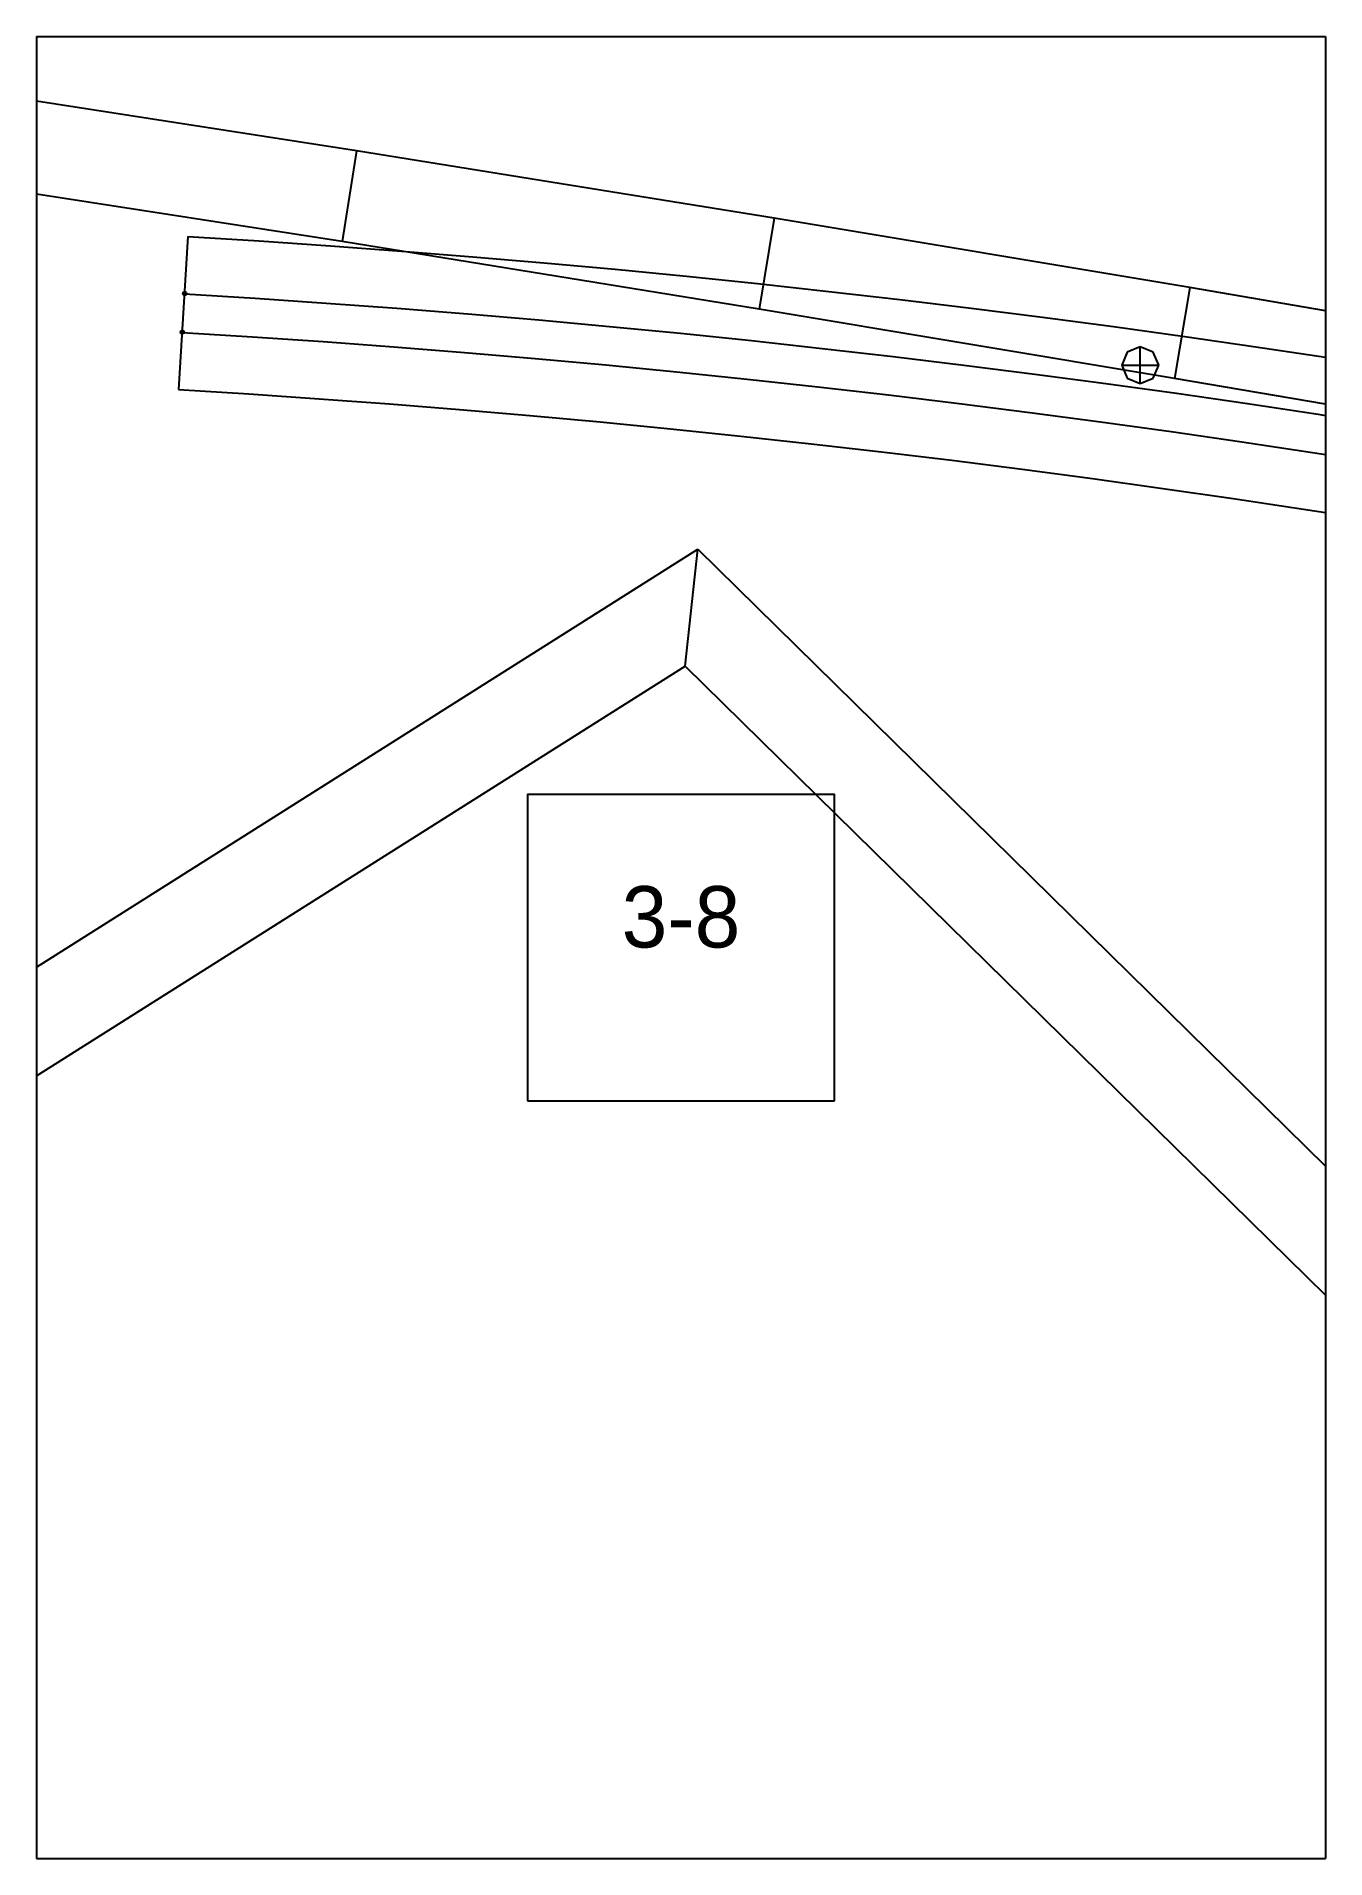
# Paper-space layout 'Plan 3-8' of a CAD drawing. Header units: metres, sheet in millimetres. Extents: x 0 to 210, y 0 to 297.
# The model-space entities are those that its viewports show. They can reach past a viewport. Long polylines and large blocks are cut down to what shows.
import ezdxf
from ezdxf.enums import TextEntityAlignment as Align

# ---------------------------------------------------------------- set-up
doc = ezdxf.new("R2010")
doc.units = ezdxf.units.M
for name, color, linetype in [('default', 7, 'Continuous'), ('mcircles', 7, 'Continuous'), ('TEXTLAYER', 7, 'Continuous'), ('VIEWPORTS', 7, 'Continuous')]:
    doc.layers.add(name, color=color, linetype=linetype)

msp = doc.modelspace()

# ---------------------------------------------------------------- linework, layer by layer
at = {"color": 9}
for p, q in [((1470, -297), (1470, -594)), ((1470, -297), (1470, -594)), ((1680, -297), (1680, -594)), ((1680, -297), (1680, -594)), ((1260, -594), (1470, -594)), ((1260, -594), (1470, -594)), ((1470, -594), (1680, -594)), ((1470, -594), (1470, -891)), ((1470, -594), (1680, -594)), ((1470, -594), (1470, -891)), ((1680, -594), (1890, -594)), ((1680, -594), (1680, -891)), ((1680, -594), (1890, -594)), ((1680, -594), (1680, -891)), ((1550, -717.5), (1600, -717.5)), ((1550, -717.5), (1550, -767.5)), ((1600, -767.5), (1600, -717.5)), ((1550, -767.5), (1600, -767.5)), ((1260, -891), (1470, -891)), ((1260, -891), (1470, -891)), ((1470, -891), (1680, -891)), ((1470, -891), (1470, -1188)), ((1470, -891), (1680, -891)), ((1470, -891), (1470, -1188)), ((1680, -891), (1890, -891)), ((1680, -891), (1680, -1188)), ((1680, -891), (1890, -891)), ((1680, -891), (1680, -1188))]:
    msp.add_line(p, q, dxfattribs=at)
at = {"layer": 'default', "color": 7, "linetype": 'Continuous'}
for p, q in [((1522.16, -612.63), (1454.08, -602.05)), ((1522.16, -612.63), (1519.81, -627.45)), ((1590.17, -623.64), (1522.16, -612.63)), ((1519.81, -627.45), (1451.81, -616.87)), ((1590.17, -623.64), (1587.73, -638.44)), ((1657.91, -634.94), (1590.17, -623.64)), ((1494.68, -626.61), (1493.13, -651.56)), ((1494.68, -626.61), (1506.28, -627.33)), ((1506.28, -627.33), (1517.88, -628.12)), ((1517.88, -628.12), (1529.48, -628.98)), ((1587.73, -638.44), (1519.81, -627.45)), ((1529.48, -628.98), (1541.08, -629.9)), ((1541.08, -629.9), (1552.68, -630.9)), ((1552.68, -630.9), (1564.28, -631.96)), ((1564.28, -631.96), (1575.88, -633.09)), ((1575.88, -633.09), (1587.47, -634.29)), ((1587.47, -634.29), (1599.07, -635.55)), ((1599.07, -635.55), (1610.67, -636.89)), ((1657.91, -634.94), (1655.41, -649.73)), ((1725.17, -646.52), (1657.91, -634.94)), ((1494.1, -635.94), (1505.64, -636.66)), ((1505.64, -636.66), (1517.19, -637.45)), ((1517.19, -637.45), (1528.73, -638.3)), ((1528.73, -638.3), (1540.28, -639.22)), ((1655.41, -649.73), (1587.73, -638.44)), ((1610.67, -636.89), (1622.27, -638.29)), ((1622.27, -638.29), (1633.87, -639.76)), ((1540.28, -639.22), (1551.82, -640.21)), ((1551.82, -640.21), (1563.37, -641.26)), ((1563.37, -641.26), (1574.91, -642.39)), ((1633.87, -639.76), (1645.47, -641.3)), ((1645.47, -641.3), (1657.07, -642.91)), ((1493.71, -642.23), (1505.22, -642.94)), ((1505.22, -642.94), (1516.72, -643.73)), ((1516.72, -643.73), (1528.23, -644.58)), ((1574.91, -642.39), (1586.46, -643.58)), ((1586.46, -643.58), (1598.01, -644.84)), ((1657.07, -642.91), (1668.67, -644.59)), ((1528.23, -644.58), (1539.74, -645.5)), ((1539.74, -645.5), (1551.25, -646.48)), ((1551.25, -646.48), (1562.76, -647.53)), ((1598.01, -644.84), (1609.55, -646.17)), ((1609.55, -646.17), (1621.1, -647.57)), ((1647.7, -645.46), (1646.82, -647.58)), ((1649.82, -644.58), (1647.7, -645.46)), ((1651.94, -645.46), (1649.82, -644.58)), ((1649.82, -650.58), (1649.82, -644.58)), ((1652.82, -647.58), (1651.94, -645.46)), ((1668.67, -644.59), (1680.27, -646.34)), ((1680.27, -646.34), (1691.87, -648.16)), ((1562.76, -647.53), (1574.27, -648.65)), ((1574.27, -648.65), (1585.78, -649.84)), ((1585.78, -649.84), (1597.28, -651.1)), ((1621.1, -647.57), (1632.64, -649.03)), ((1632.64, -649.03), (1644.19, -650.57)), ((1646.82, -647.58), (1647.7, -649.7)), ((1646.82, -647.58), (1652.82, -647.58)), ((1647.7, -649.7), (1649.82, -650.58)), ((1649.82, -650.58), (1651.94, -649.7)), ((1651.94, -649.7), (1652.82, -647.58)), ((1722.59, -661.3), (1655.41, -649.73)), ((1493.13, -651.56), (1504.58, -652.27)), ((1504.58, -652.27), (1516.04, -653.05)), ((1516.04, -653.05), (1527.49, -653.9)), ((1597.28, -651.1), (1608.79, -652.42)), ((1608.79, -652.42), (1620.3, -653.82)), ((1644.19, -650.57), (1655.73, -652.17)), ((1655.73, -652.17), (1667.28, -653.84)), ((1527.49, -653.9), (1538.94, -654.81)), ((1538.94, -654.81), (1550.4, -655.79)), ((1550.4, -655.79), (1561.85, -656.84)), ((1620.3, -653.82), (1631.81, -655.28)), ((1631.81, -655.28), (1643.32, -656.81)), ((1667.28, -653.84), (1678.82, -655.58)), ((1678.82, -655.58), (1690.37, -657.39)), ((1561.85, -656.84), (1573.31, -657.96)), ((1573.31, -657.96), (1584.76, -659.14)), ((1584.76, -659.14), (1596.22, -660.39)), ((1643.32, -656.81), (1654.83, -658.4)), ((1654.83, -658.4), (1666.34, -660.07)), ((1596.22, -660.39), (1607.67, -661.71)), ((1607.67, -661.71), (1619.12, -663.09)), ((1666.34, -660.07), (1677.85, -661.81)), ((1677.85, -661.81), (1689.35, -663.61)), ((1619.12, -663.09), (1630.58, -664.54)), ((1630.58, -664.54), (1642.03, -666.07)), ((1642.03, -666.07), (1653.49, -667.66)), ((1653.49, -667.66), (1664.94, -669.32)), ((1664.94, -669.32), (1676.4, -671.04)), ((1676.4, -671.04), (1687.85, -672.84)), ((1261.87, -877.23), (1577.73, -677.59)), ((1575.69, -696.63), (1577.73, -677.59)), ((1577.73, -677.59), (1815, -910.87)), ((1259.32, -896.59), (1575.69, -696.63)), ((1575.69, -696.63), (1811.41, -928.38))]:
    msp.add_line(p, q, dxfattribs=at)
at = {"layer": 'mcircles', "color": 7, "linetype": 'Continuous'}
for centre in [(1494.15, -635.9), (1493.75, -642.2)]:
    msp.add_circle(centre, 0.3, dxfattribs=at)

# ---------------------------------------------------------------- texts
at = {"layer": 'TEXTLAYER', "color": 1}
msp.add_text('3-8', height=10, dxfattribs=at).set_placement((1575, -742.5), align=Align.CENTER)

psp = doc.layouts.new('Plan 3-8')

# ---------------------------------------------------------------- viewports
at = {"layer": 'VIEWPORTS'}
psp.add_viewport(center=(105, 148.5), size=(210, 297), view_center_point=(1575, -742.5), view_height=297, dxfattribs=at)

doc.saveas('drawing.dxf')
